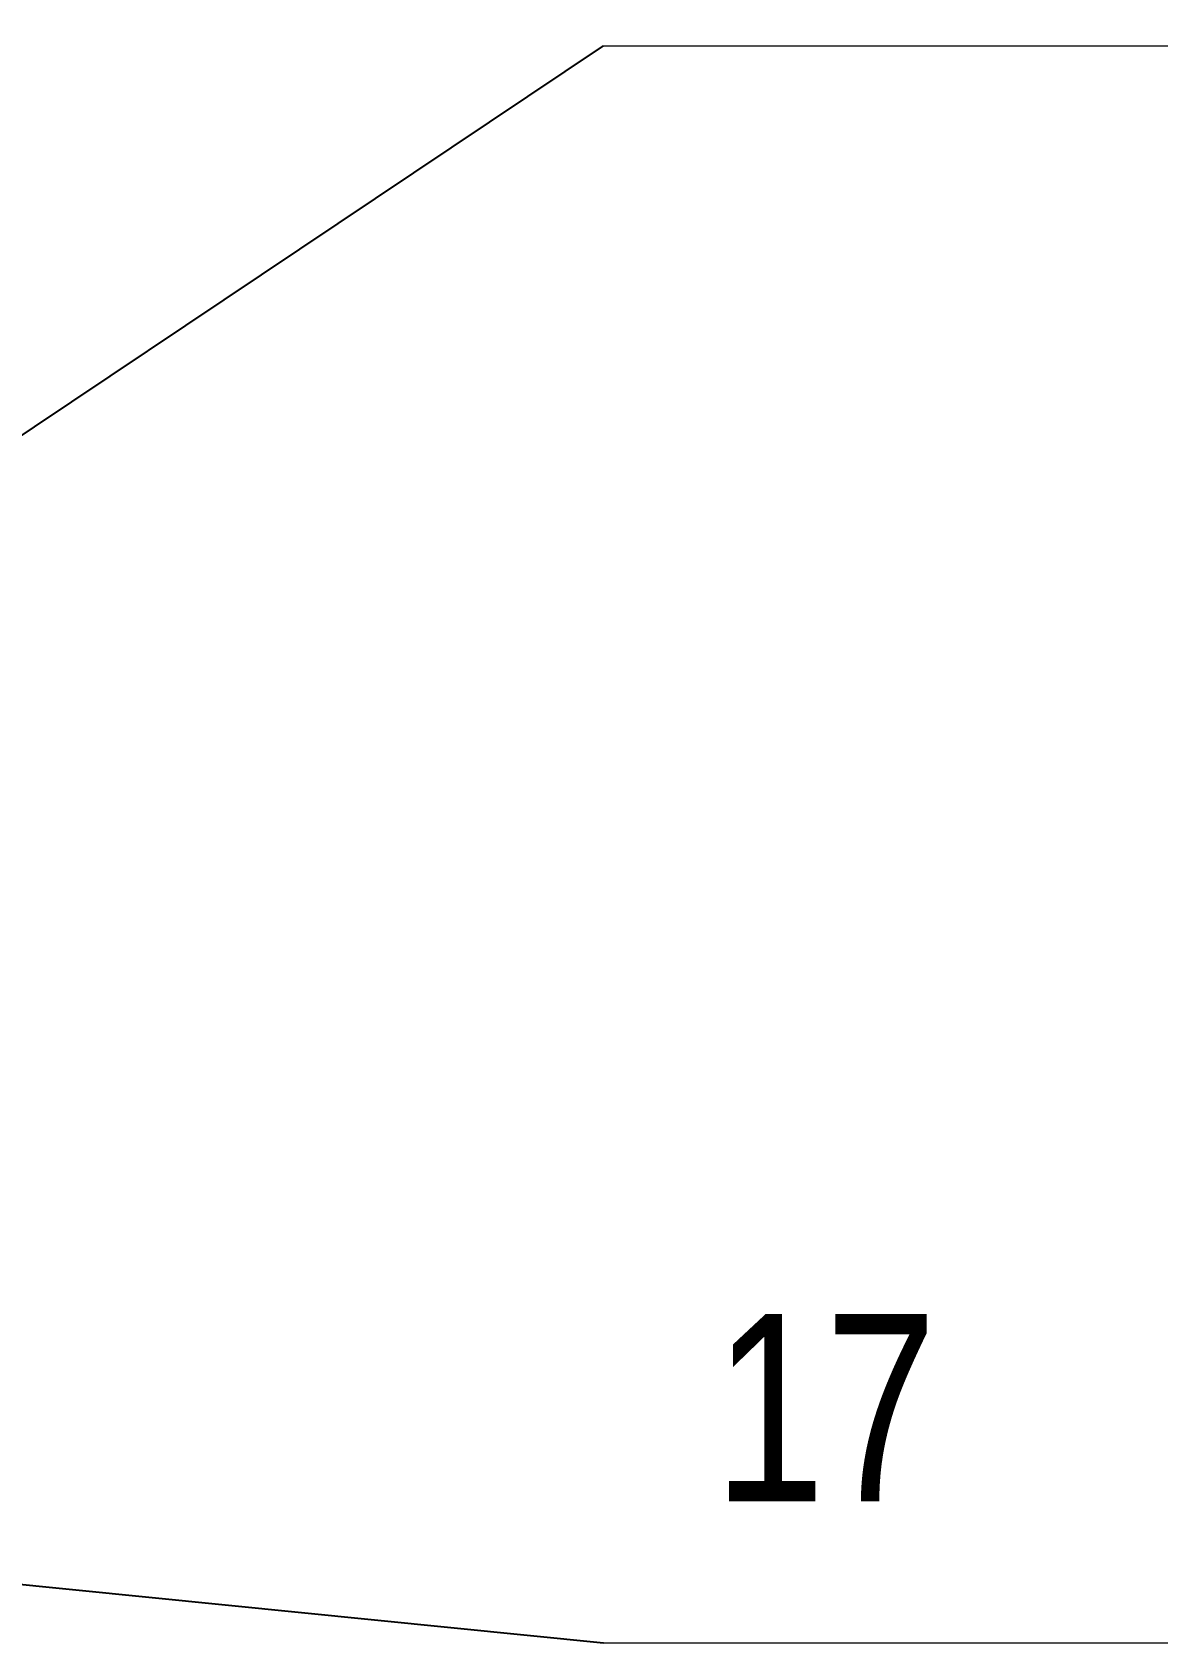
# Model space of a CAD drawing. Header units: inches. Extents: x -2049 to -860, y -317 to 524.
# Drawn here: x -1314.2 to -1271.7, y 78.3 to 138.5 of the extents above; entities that cross this region are included whole.
import ezdxf

# ---------------------------------------------------------------- set-up
doc = ezdxf.new("R2010")
doc.units = ezdxf.units.IN
doc.header["$LTSCALE"] = 2.574606
doc.header["$MEASUREMENT"] = 0
doc.layers.add('from', color=7, linetype='CONTINUOUS', lineweight=15)
doc.styles.add('TEXTSTYLE_1', font='gdt', dxfattribs={"width": 0.8})
doc.dimstyles.new('ISO-25', dxfattribs={"dimtxt": 5, "dimasz": 5, "dimexe": 1.25, "dimexo": 0.625, "dimtad": 1, "dimdec": 0, "dimlfac": 1.5, "dimdsep": 46, "dimtxsty": 'TEXTSTYLE_1', "dimcen": 2.5, "dimclrd": 256, "dimclre": 256, "dimclrt": 256, "dimadec": 0, "dimazin": 0, "dimtfac": 1, "dimtdec": 0, "dimtmove": 0, "dimatfit": 3, "dimfxl": 1, "dimlwd": 25, "dimarcsym": 0})

msp = doc.modelspace()

# ---------------------------------------------------------------- linework, layer by layer
at = {"layer": 'from'}
for p, q in [((-1292.798, 137.99), (-1271.711, 137.99)), ((-1292.798, 78.283), (-1271.711, 78.283))]:
    msp.add_line(p, q, dxfattribs=at)

# ---------------------------------------------------------------- texts
at = {"layer": 'from', "insert": (-1288.68, 90.577), "char_height": 7, "width": 41.23215, "attachment_point": 1, "style": 'TEXTSTYLE_1'}
msp.add_mtext('17', dxfattribs=at)

# ---------------------------------------------------------------- leaders
at = {"layer": 'from', "color": 4}
for points in [[(-1349.605, 114.913), (-1292.798, 158.808)], [(-1335.543, 109.375), (-1292.798, 137.99)], [(-1495.238, 98.583), (-1292.798, 78.283)]]:
    msp.add_leader(points, dimstyle='ISO-25', override={"dimasz": 1.5, "dimldrblk": 'Dot'}, dxfattribs=at)

doc.saveas('drawing.dxf')
